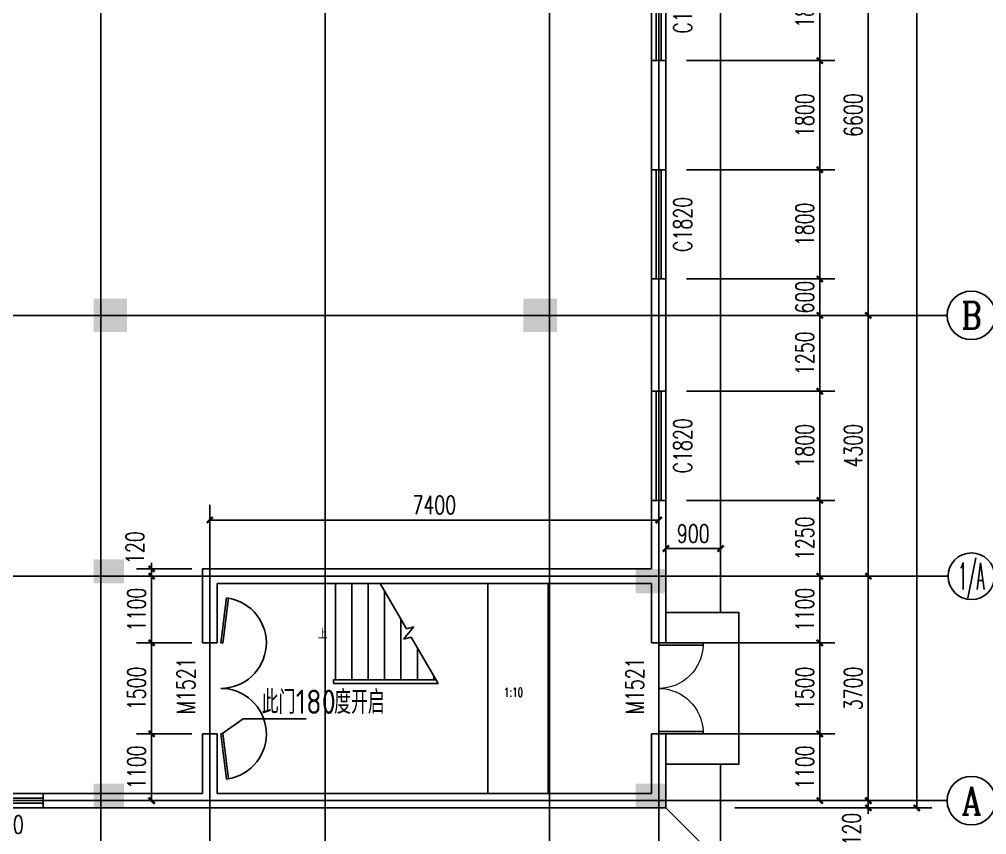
# Model space of a CAD drawing. Extents: x -522490 to 417652, y 450811 to 1108047.
# Drawn here: x 378801 to 394752, y 881472 to 894913 of the extents above; entities that cross this region are included whole.
import ezdxf
from ezdxf.enums import TextEntityAlignment as Align

# ---------------------------------------------------------------- set-up
doc = ezdxf.new("R2010")
doc.units = 0
doc.header["$LTSCALE"] = 1000
doc.header["$MEASUREMENT"] = 0
for name, color, linetype in [('AXIS', 3, 'Continuous'), ('AXIS_TEXT', 7, 'Continuous'), ('COLU_HATCH', 2, 'Continuous'), ('DIM_SYMB', 3, 'Continuous'), ('DOTE', 1, 'Continuous'), ('PUB_DIM', 3, 'Continuous'), ('PUB_TEXT', 7, 'Continuous'), ('STAIR', 2, 'Continuous'), ('WALL', 9, 'Continuous'), ('WINDOW', 4, 'Continuous'), ('WINDOW_TEXT', 7, 'Continuous')]:
    doc.layers.add(name, color=color, linetype=linetype)
doc.styles.add('_TCH_AXIS', font='COMPLEX', dxfattribs={"bigfont": 'GBCBIG'})
doc.styles.add('_TCH_DIM', font='SIMPLEX', dxfattribs={"bigfont": 'GBCBIG'})
doc.styles.add('_TCH_DIM_T3', font='SIMPLEX', dxfattribs={"width": 0.705882, "bigfont": 'GBCBIG'})
doc.styles.add('_TCH_WINDOW', font='SIMPLEX', dxfattribs={"bigfont": 'GBCBIG'})
doc.styles.add('COMPLEX', font='COMPLEX')
doc.styles.get("Standard").update_dxf_attribs({"font": 'gbenor.shx', "bigfont": 'gbcbig.shx'})
doc.dimstyles.new('_TCH_ARCH&&100', dxfattribs={"dimtxt": 297.5, "dimasz": 100, "dimexe": 250, "dimexo": 300, "dimgap": 100, "dimtad": 1, "dimdec": 0, "dimzin": 0, "dimdsep": 46, "dimtxsty": '_TCH_DIM_T3', "dimblk": 'ARCHTICK', "dimcen": 0.09, "dimclrt": 7, "dimazin": 2, "dimtfac": 1, "dimtdec": 0, "dimtix": 1, "dimtmove": 2, "dimatfit": 3, "dimfxl": 0, "dimtolj": 1, "dimtzin": 0, "dimarcsym": 0})

# ---------------------------------------------------------------- blocks, each defined once
blk = doc.blocks.new('_AXISO')
blk.add_circle((0, 0), 0.5)
at = {"layer": 'AXIS_TEXT', "style": 'COMPLEX', "width": 1.041667}
blk.add_attdef('A', text='', height=0.56, dxfattribs=at).set_placement((-0.25, -0.28), (0.25, -0.28), align=Align.FIT)
blk = doc.blocks.new('zhu11')
at = {"layer": 'COLU_HATCH'}
for points in [[(258251, 796763), (258251, 797313), (257701, 797313), (257701, 796763)], [(265341, 796763), (265341, 797313), (264791, 797313), (264791, 796763)], [(258201, 792618), (258201, 793018), (257701, 793018), (257701, 792618)], [(267141, 792458), (267141, 792858), (266641, 792858), (266641, 792458)], [(258201, 788918), (258201, 789318), (257701, 789318), (257701, 788918)], [(267141, 788918), (267141, 789318), (266641, 789318), (266641, 788918)]]:
    blk.add_hatch(color=256, dxfattribs=at).paths.add_polyline_path(points)
blk = doc.blocks.new('_ArchTick')
at = {"color": 0, "linetype": 'ByBlock', "const_width": 0.4}
blk.add_lwpolyline([(-0.5, -0.5), (0.5, 0.5)], dxfattribs=at)
blk = doc.blocks.new('*D292')
at = {"layer": 'Defpoints', "color": 0}
for p in [(389344, 886659), (381944, 886256), (389344, 886256)]:
    blk.add_point(p, dxfattribs=at)
at = {"layer": 'PUB_DIM', "color": 0, "lineweight": -2}
for p, q in [((381944, 886556), (381944, 886909)), ((389344, 886556), (389344, 886909)), ((381944, 886659), (389344, 886659))]:
    blk.add_line(p, q, dxfattribs=at)
at = {"layer": 'PUB_DIM', "color": 0, "lineweight": -2, "xscale": 100, "yscale": 100, "zscale": 100, "rotation": 180}
blk.add_blockref('_ArchTick', (381944, 886659), dxfattribs=at)
at = {"layer": 'PUB_DIM', "color": 0, "lineweight": -2, "xscale": 100, "yscale": 100, "zscale": 100}
blk.add_blockref('_ArchTick', (389344, 886659), dxfattribs=at)
at = {"layer": 'PUB_DIM', "color": 7, "insert": (385644, 886907), "char_height": 297.5, "attachment_point": 5, "style": '_TCH_DIM_T3'}
blk.add_mtext('\\A1;7400', dxfattribs=at)
blk = doc.blocks.new('*D650')
at = {"layer": 'Defpoints', "color": 0}
for p in [(380983, 885853), (381944, 885853), (381944, 885733)]:
    blk.add_point(p, dxfattribs=at)
at = {"layer": 'PUB_DIM', "color": 0, "lineweight": -2}
for p, q in [((380983, 885853), (380983, 885953)), ((381644, 885853), (380733, 885853)), ((380983, 885733), (380983, 885853)), ((381644, 885733), (380733, 885733)), ((380983, 885733), (380983, 885633))]:
    blk.add_line(p, q, dxfattribs=at)
at = {"layer": 'PUB_DIM', "color": 0, "lineweight": -2, "xscale": 100, "yscale": 100, "zscale": 100}
for p, rotation in [((380983, 885853), 270), ((380983, 885733), 90)]:
    blk.add_blockref('_ArchTick', p, dxfattribs=dict(at, rotation=rotation))
at = {"layer": 'PUB_DIM', "color": 7, "insert": (380708, 886203), "char_height": 297.5, "attachment_point": 5, "rotation": 90, "style": '_TCH_DIM_T3'}
blk.add_mtext('\\A1;120', dxfattribs=at)
blk = doc.blocks.new('*D651')
at = {"layer": 'Defpoints', "color": 0}
for p in [(380983, 885733), (381944, 885733), (381944, 884633)]:
    blk.add_point(p, dxfattribs=at)
at = {"layer": 'PUB_DIM', "color": 0, "lineweight": -2}
for p, q in [((381644, 885733), (380733, 885733)), ((380983, 884633), (380983, 885733)), ((381644, 884633), (380733, 884633))]:
    blk.add_line(p, q, dxfattribs=at)
at = {"layer": 'PUB_DIM', "color": 0, "lineweight": -2, "xscale": 100, "yscale": 100, "zscale": 100}
for p, rotation in [((380983, 885733), 90), ((380983, 884633), 270)]:
    blk.add_blockref('_ArchTick', p, dxfattribs=dict(at, rotation=rotation))
at = {"layer": 'PUB_DIM', "color": 7, "insert": (380735, 885183), "char_height": 297.5, "attachment_point": 5, "rotation": 90, "style": '_TCH_DIM_T3'}
blk.add_mtext('\\A1;1100', dxfattribs=at)
blk = doc.blocks.new('*D652')
at = {"layer": 'Defpoints', "color": 0}
for p in [(380983, 884633), (381944, 884633), (381944, 883133)]:
    blk.add_point(p, dxfattribs=at)
at = {"layer": 'PUB_DIM', "color": 0, "lineweight": -2}
for p, q in [((381644, 884633), (380733, 884633)), ((380983, 883133), (380983, 884633)), ((381644, 883133), (380733, 883133))]:
    blk.add_line(p, q, dxfattribs=at)
at = {"layer": 'PUB_DIM', "color": 0, "lineweight": -2, "xscale": 100, "yscale": 100, "zscale": 100}
for p, rotation in [((380983, 884633), 90), ((380983, 883133), 270)]:
    blk.add_blockref('_ArchTick', p, dxfattribs=dict(at, rotation=rotation))
at = {"layer": 'PUB_DIM', "color": 7, "insert": (380735, 883883), "char_height": 297.5, "attachment_point": 5, "rotation": 90, "style": '_TCH_DIM_T3'}
blk.add_mtext('\\A1;1500', dxfattribs=at)
blk = doc.blocks.new('*D653')
at = {"layer": 'Defpoints', "color": 0}
for p in [(380983, 883133), (381944, 883133), (381944, 882033)]:
    blk.add_point(p, dxfattribs=at)
at = {"layer": 'PUB_DIM', "color": 0, "lineweight": -2}
for p, q in [((381644, 883133), (380733, 883133)), ((380983, 882033), (380983, 883133)), ((381644, 882033), (380733, 882033))]:
    blk.add_line(p, q, dxfattribs=at)
at = {"layer": 'PUB_DIM', "color": 0, "lineweight": -2, "xscale": 100, "yscale": 100, "zscale": 100}
for p, rotation in [((380983, 883133), 90), ((380983, 882033), 270)]:
    blk.add_blockref('_ArchTick', p, dxfattribs=dict(at, rotation=rotation))
at = {"layer": 'PUB_DIM', "color": 7, "insert": (380735, 882583), "char_height": 297.5, "attachment_point": 5, "rotation": 90, "style": '_TCH_DIM_T3'}
blk.add_mtext('\\A1;1100', dxfattribs=at)
blk = doc.blocks.new('*D687')
at = {"layer": 'AXIS', "color": 0, "lineweight": -2}
for p, q in [((389801, 883133), (392251, 883133)), ((392001, 882033), (392001, 883133)), ((389801, 882033), (392251, 882033))]:
    blk.add_line(p, q, dxfattribs=at)
at = {"layer": 'Defpoints', "color": 0}
for p in [(389501, 883133), (392001, 883133), (389501, 882033)]:
    blk.add_point(p, dxfattribs=at)
at = {"layer": 'AXIS', "color": 0, "lineweight": -2, "xscale": 100, "yscale": 100, "zscale": 100}
for p, rotation in [((392001, 883133), 90), ((392001, 882033), 270)]:
    blk.add_blockref('_ArchTick', p, dxfattribs=dict(at, rotation=rotation))
at = {"layer": 'AXIS', "color": 7, "insert": (391752, 882583), "char_height": 297.5, "attachment_point": 5, "rotation": 90, "style": '_TCH_DIM_T3'}
blk.add_mtext('\\A1;1100', dxfattribs=at)
blk = doc.blocks.new('*D688')
at = {"layer": 'AXIS', "color": 0, "lineweight": -2}
for p, q in [((389801, 884633), (392251, 884633)), ((392001, 883133), (392001, 884633)), ((389801, 883133), (392251, 883133))]:
    blk.add_line(p, q, dxfattribs=at)
at = {"layer": 'Defpoints', "color": 0}
for p in [(389501, 884633), (392001, 884633), (389501, 883133)]:
    blk.add_point(p, dxfattribs=at)
at = {"layer": 'AXIS', "color": 0, "lineweight": -2, "xscale": 100, "yscale": 100, "zscale": 100}
for p, rotation in [((392001, 884633), 90), ((392001, 883133), 270)]:
    blk.add_blockref('_ArchTick', p, dxfattribs=dict(at, rotation=rotation))
at = {"layer": 'AXIS', "color": 7, "insert": (391752, 883883), "char_height": 297.5, "attachment_point": 5, "rotation": 90, "style": '_TCH_DIM_T3'}
blk.add_mtext('\\A1;1500', dxfattribs=at)
blk = doc.blocks.new('*D689')
at = {"layer": 'AXIS', "color": 0, "lineweight": -2}
for p, q in [((389801, 885733), (392251, 885733)), ((392001, 884633), (392001, 885733)), ((389801, 884633), (392251, 884633))]:
    blk.add_line(p, q, dxfattribs=at)
at = {"layer": 'Defpoints', "color": 0}
for p in [(389501, 885733), (392001, 885733), (389501, 884633)]:
    blk.add_point(p, dxfattribs=at)
at = {"layer": 'AXIS', "color": 0, "lineweight": -2, "xscale": 100, "yscale": 100, "zscale": 100}
for p, rotation in [((392001, 885733), 90), ((392001, 884633), 270)]:
    blk.add_blockref('_ArchTick', p, dxfattribs=dict(at, rotation=rotation))
at = {"layer": 'AXIS', "color": 7, "insert": (391752, 885183), "char_height": 297.5, "attachment_point": 5, "rotation": 90, "style": '_TCH_DIM_T3'}
blk.add_mtext('\\A1;1100', dxfattribs=at)
blk = doc.blocks.new('*D690')
at = {"layer": 'AXIS', "color": 0, "lineweight": -2}
for p, q in [((389801, 886983), (392251, 886983)), ((392001, 885733), (392001, 886983)), ((389801, 885733), (392251, 885733))]:
    blk.add_line(p, q, dxfattribs=at)
at = {"layer": 'Defpoints', "color": 0}
for p in [(389501, 886983), (392001, 886983), (389501, 885733)]:
    blk.add_point(p, dxfattribs=at)
at = {"layer": 'AXIS', "color": 0, "lineweight": -2, "xscale": 100, "yscale": 100, "zscale": 100}
for p, rotation in [((392001, 886983), 90), ((392001, 885733), 270)]:
    blk.add_blockref('_ArchTick', p, dxfattribs=dict(at, rotation=rotation))
at = {"layer": 'AXIS', "color": 7, "insert": (391752, 886358), "char_height": 297.5, "attachment_point": 5, "rotation": 90, "style": '_TCH_DIM_T3'}
blk.add_mtext('\\A1;1250', dxfattribs=at)
blk = doc.blocks.new('*D691')
at = {"layer": 'AXIS', "color": 0, "lineweight": -2}
for p, q in [((389801, 888783), (392251, 888783)), ((392001, 886983), (392001, 888783)), ((389801, 886983), (392251, 886983))]:
    blk.add_line(p, q, dxfattribs=at)
at = {"layer": 'Defpoints', "color": 0}
for p in [(389501, 888783), (392001, 888783), (389501, 886983)]:
    blk.add_point(p, dxfattribs=at)
at = {"layer": 'AXIS', "color": 0, "lineweight": -2, "xscale": 100, "yscale": 100, "zscale": 100}
for p, rotation in [((392001, 888783), 90), ((392001, 886983), 270)]:
    blk.add_blockref('_ArchTick', p, dxfattribs=dict(at, rotation=rotation))
at = {"layer": 'AXIS', "color": 7, "insert": (391752, 887883), "char_height": 297.5, "attachment_point": 5, "rotation": 90, "style": '_TCH_DIM_T3'}
blk.add_mtext('\\A1;1800', dxfattribs=at)
blk = doc.blocks.new('*D692')
at = {"layer": 'AXIS', "color": 0, "lineweight": -2}
for p, q in [((389801, 890033), (392251, 890033)), ((392001, 888783), (392001, 890033)), ((389801, 888783), (392251, 888783))]:
    blk.add_line(p, q, dxfattribs=at)
at = {"layer": 'Defpoints', "color": 0}
for p in [(389501, 890033), (392001, 890033), (389501, 888783)]:
    blk.add_point(p, dxfattribs=at)
at = {"layer": 'AXIS', "color": 0, "lineweight": -2, "xscale": 100, "yscale": 100, "zscale": 100}
for p, rotation in [((392001, 890033), 90), ((392001, 888783), 270)]:
    blk.add_blockref('_ArchTick', p, dxfattribs=dict(at, rotation=rotation))
at = {"layer": 'AXIS', "color": 7, "insert": (391752, 889408), "char_height": 297.5, "attachment_point": 5, "rotation": 90, "style": '_TCH_DIM_T3'}
blk.add_mtext('\\A1;1250', dxfattribs=at)
blk = doc.blocks.new('*D693')
at = {"layer": 'AXIS', "color": 0, "lineweight": -2}
for p, q in [((392001, 890633), (392001, 890733)), ((389801, 890633), (392251, 890633)), ((392001, 890033), (392001, 890633)), ((389801, 890033), (392251, 890033)), ((392001, 890033), (392001, 889933))]:
    blk.add_line(p, q, dxfattribs=at)
at = {"layer": 'Defpoints', "color": 0}
for p in [(389501, 890633), (392001, 890633), (389501, 890033)]:
    blk.add_point(p, dxfattribs=at)
at = {"layer": 'AXIS', "color": 0, "lineweight": -2, "xscale": 100, "yscale": 100, "zscale": 100}
for p, rotation in [((392001, 890633), 270), ((392001, 890033), 90)]:
    blk.add_blockref('_ArchTick', p, dxfattribs=dict(at, rotation=rotation))
at = {"layer": 'AXIS', "color": 7, "insert": (391752, 890333), "char_height": 297.5, "attachment_point": 5, "rotation": 90, "style": '_TCH_DIM_T3'}
blk.add_mtext('\\A1;600', dxfattribs=at)
blk = doc.blocks.new('*D694')
at = {"layer": 'AXIS', "color": 0, "lineweight": -2}
for p, q in [((389801, 892433), (392251, 892433)), ((392001, 890633), (392001, 892433)), ((389801, 890633), (392251, 890633))]:
    blk.add_line(p, q, dxfattribs=at)
at = {"layer": 'Defpoints', "color": 0}
for p in [(389501, 892433), (392001, 892433), (389501, 890633)]:
    blk.add_point(p, dxfattribs=at)
at = {"layer": 'AXIS', "color": 0, "lineweight": -2, "xscale": 100, "yscale": 100, "zscale": 100}
for p, rotation in [((392001, 892433), 90), ((392001, 890633), 270)]:
    blk.add_blockref('_ArchTick', p, dxfattribs=dict(at, rotation=rotation))
at = {"layer": 'AXIS', "color": 7, "insert": (391752, 891533), "char_height": 297.5, "attachment_point": 5, "rotation": 90, "style": '_TCH_DIM_T3'}
blk.add_mtext('\\A1;1800', dxfattribs=at)
blk = doc.blocks.new('*D695')
at = {"layer": 'AXIS', "color": 0, "lineweight": -2}
for p, q in [((389801, 894233), (392251, 894233)), ((392001, 892433), (392001, 894233)), ((389801, 892433), (392251, 892433))]:
    blk.add_line(p, q, dxfattribs=at)
at = {"layer": 'Defpoints', "color": 0}
for p in [(389501, 894233), (392001, 894233), (389501, 892433)]:
    blk.add_point(p, dxfattribs=at)
at = {"layer": 'AXIS', "color": 0, "lineweight": -2, "xscale": 100, "yscale": 100, "zscale": 100}
for p, rotation in [((392001, 894233), 90), ((392001, 892433), 270)]:
    blk.add_blockref('_ArchTick', p, dxfattribs=dict(at, rotation=rotation))
at = {"layer": 'AXIS', "color": 7, "insert": (391752, 893333), "char_height": 297.5, "attachment_point": 5, "rotation": 90, "style": '_TCH_DIM_T3'}
blk.add_mtext('\\A1;1800', dxfattribs=at)
blk = doc.blocks.new('*D696')
at = {"layer": 'AXIS', "color": 0, "lineweight": -2}
for p, q in [((389801, 896033), (392251, 896033)), ((392001, 894233), (392001, 896033)), ((389801, 894233), (392251, 894233))]:
    blk.add_line(p, q, dxfattribs=at)
at = {"layer": 'Defpoints', "color": 0}
for p in [(389501, 896033), (392001, 896033), (389501, 894233)]:
    blk.add_point(p, dxfattribs=at)
at = {"layer": 'AXIS', "color": 0, "lineweight": -2, "xscale": 100, "yscale": 100, "zscale": 100}
for p, rotation in [((392001, 896033), 90), ((392001, 894233), 270)]:
    blk.add_blockref('_ArchTick', p, dxfattribs=dict(at, rotation=rotation))
at = {"layer": 'AXIS', "color": 7, "insert": (391752, 895133), "char_height": 297.5, "attachment_point": 5, "rotation": 90, "style": '_TCH_DIM_T3'}
blk.add_mtext('\\A1;1800', dxfattribs=at)
blk = doc.blocks.new('*D726')
at = {"layer": 'Defpoints', "color": 0}
for p in [(390364, 886188), (389464, 885914), (390364, 885914)]:
    blk.add_point(p, dxfattribs=at)
at = {"layer": 'PUB_DIM', "color": 0, "lineweight": -2}
for p, q in [((389464, 886214), (389464, 886438)), ((390364, 886214), (390364, 886438)), ((389464, 886188), (390364, 886188))]:
    blk.add_line(p, q, dxfattribs=at)
at = {"layer": 'PUB_DIM', "color": 0, "lineweight": -2, "xscale": 100, "yscale": 100, "zscale": 100, "rotation": 180}
blk.add_blockref('_ArchTick', (389464, 886188), dxfattribs=at)
at = {"layer": 'PUB_DIM', "color": 0, "lineweight": -2, "xscale": 100, "yscale": 100, "zscale": 100}
blk.add_blockref('_ArchTick', (390364, 886188), dxfattribs=at)
at = {"layer": 'PUB_DIM', "color": 7, "insert": (389914, 886436), "char_height": 297.5, "attachment_point": 5, "style": '_TCH_DIM_T3'}
blk.add_mtext('\\A1;900', dxfattribs=at)
blk = doc.blocks.new('*D882')
at = {"layer": 'AXIS', "color": 0, "lineweight": -2}
for p, q in [((392801, 882033), (392801, 882133)), ((390601, 882033), (393051, 882033)), ((392801, 881913), (392801, 882033)), ((390601, 881913), (393051, 881913)), ((392801, 881913), (392801, 881813))]:
    blk.add_line(p, q, dxfattribs=at)
at = {"layer": 'Defpoints', "color": 0}
for p in [(390301, 882033), (392801, 882033), (390301, 881913)]:
    blk.add_point(p, dxfattribs=at)
at = {"layer": 'AXIS', "color": 0, "lineweight": -2, "xscale": 100, "yscale": 100, "zscale": 100}
for p, rotation in [((392801, 882033), 270), ((392801, 881913), 90)]:
    blk.add_blockref('_ArchTick', p, dxfattribs=dict(at, rotation=rotation))
at = {"layer": 'AXIS', "color": 7, "insert": (392526, 881563), "char_height": 297.5, "attachment_point": 5, "rotation": 90, "style": '_TCH_DIM_T3'}
blk.add_mtext('\\A1;120', dxfattribs=at)
blk = doc.blocks.new('*D883')
at = {"layer": 'AXIS', "color": 0, "lineweight": -2}
for p, q in [((390601, 885733), (393051, 885733)), ((392801, 882033), (392801, 885733)), ((390601, 882033), (393051, 882033))]:
    blk.add_line(p, q, dxfattribs=at)
at = {"layer": 'Defpoints', "color": 0}
for p in [(390301, 885733), (392801, 885733), (390301, 882033)]:
    blk.add_point(p, dxfattribs=at)
at = {"layer": 'AXIS', "color": 0, "lineweight": -2, "xscale": 100, "yscale": 100, "zscale": 100}
for p, rotation in [((392801, 885733), 90), ((392801, 882033), 270)]:
    blk.add_blockref('_ArchTick', p, dxfattribs=dict(at, rotation=rotation))
at = {"layer": 'AXIS', "color": 7, "insert": (392552, 883883), "char_height": 297.5, "attachment_point": 5, "rotation": 90, "style": '_TCH_DIM_T3'}
blk.add_mtext('\\A1;3700', dxfattribs=at)
blk = doc.blocks.new('*D884')
at = {"layer": 'AXIS', "color": 0, "lineweight": -2}
for p, q in [((390601, 890033), (393051, 890033)), ((392801, 885733), (392801, 890033)), ((390601, 885733), (393051, 885733))]:
    blk.add_line(p, q, dxfattribs=at)
at = {"layer": 'Defpoints', "color": 0}
for p in [(390301, 890033), (392801, 890033), (390301, 885733)]:
    blk.add_point(p, dxfattribs=at)
at = {"layer": 'AXIS', "color": 0, "lineweight": -2, "xscale": 100, "yscale": 100, "zscale": 100}
for p, rotation in [((392801, 890033), 90), ((392801, 885733), 270)]:
    blk.add_blockref('_ArchTick', p, dxfattribs=dict(at, rotation=rotation))
at = {"layer": 'AXIS', "color": 7, "insert": (392552, 887883), "char_height": 297.5, "attachment_point": 5, "rotation": 90, "style": '_TCH_DIM_T3'}
blk.add_mtext('\\A1;4300', dxfattribs=at)
blk = doc.blocks.new('*D885')
at = {"layer": 'AXIS', "color": 0, "lineweight": -2}
for p, q in [((390601, 896633), (393051, 896633)), ((392801, 890033), (392801, 896633)), ((390601, 890033), (393051, 890033))]:
    blk.add_line(p, q, dxfattribs=at)
at = {"layer": 'Defpoints', "color": 0}
for p in [(390301, 896633), (392801, 896633), (390301, 890033)]:
    blk.add_point(p, dxfattribs=at)
at = {"layer": 'AXIS', "color": 0, "lineweight": -2, "xscale": 100, "yscale": 100, "zscale": 100}
for p, rotation in [((392801, 896633), 90), ((392801, 890033), 270)]:
    blk.add_blockref('_ArchTick', p, dxfattribs=dict(at, rotation=rotation))
at = {"layer": 'AXIS', "color": 7, "insert": (392552, 893333), "char_height": 297.5, "attachment_point": 5, "rotation": 90, "style": '_TCH_DIM_T3'}
blk.add_mtext('\\A1;6600', dxfattribs=at)
blk = doc.blocks.new('*D889')
at = {"layer": 'AXIS', "color": 0, "lineweight": -2}
for p, q in [((390601, 909153), (393851, 909153)), ((393601, 881913), (393601, 909153)), ((390601, 881913), (393851, 881913))]:
    blk.add_line(p, q, dxfattribs=at)
at = {"layer": 'Defpoints', "color": 0}
for p in [(390301, 909153), (393601, 909153), (390301, 881913)]:
    blk.add_point(p, dxfattribs=at)
at = {"layer": 'AXIS', "color": 0, "lineweight": -2, "xscale": 100, "yscale": 100, "zscale": 100}
for p, rotation in [((393601, 909153), 90), ((393601, 881913), 270)]:
    blk.add_blockref('_ArchTick', p, dxfattribs=dict(at, rotation=rotation))
at = {"layer": 'AXIS', "color": 7, "insert": (393352, 895533), "char_height": 297.5, "attachment_point": 5, "rotation": 90, "style": '_TCH_DIM_T3'}
blk.add_mtext('\\A1;27240', dxfattribs=at)
blk = doc.blocks.new('$TCHSYS$WIN2D')
for p, q in [((-0.5, 0.5), (0.5, 0.5)), ((-0.5, 0.5), (-0.5, -0.5)), ((0.5, 0.5), (0.5, -0.5)), ((0.5, 0.1667), (-0.5, 0.1667)), ((0.5, -0.1667), (-0.5, -0.1667)), ((-0.5, -0.5), (0.5, -0.5))]:
    blk.add_line(p, q)
blk = doc.blocks.new('$DorLib2D$00000021')
for p, q in [((-0.993, 0.203), (-0.996, 0.181)), ((-0.996, 0.181), (-0.5, 0.12)), ((-0.497, 0.142), (-0.993, 0.203)), ((-0.5, 0.12), (-0.497, 0.142)), ((0.497, 0.142), (0.993, 0.203)), ((0.5, 0.12), (0.497, 0.142)), ((0.996, 0.181), (0.5, 0.12)), ((0.993, 0.203), (0.996, 0.181))]:
    blk.add_line(p, q)
blk.add_lwpolyline([(0.996, 0.181), (0.993, 0.203), (0.993, 0.203)])
for centre, start, end in [((-0.5, 0.12), 0, 170.3998), ((0.5, 0.12), 9.6002, 180)]:
    blk.add_arc(centre, 0.5, start, end)
blk = doc.blocks.new('$DorLib2D$00000002')
for p, q in [((-0.5, 0), (-0.5, 0.4875)), ((-0.475, 0.4875), (-0.5, 0.4875)), ((-0.475, 0), (-0.475, 0.4875)), ((0.475, 0), (0.475, 0.4875)), ((0.475, 0.4875), (0.5, 0.4875)), ((0.5, 0), (0.5, 0.4875)), ((-0.5, 0), (-0.475, 0)), ((0.5, 0), (0.475, 0))]:
    blk.add_line(p, q)
at = {"lineweight": 13}
for centre, start, end in [((-0.4875, 0), 0, 88.53072), ((0.4875, 0), 91.46928, 180)]:
    blk.add_arc(centre, 0.4875, start, end, dxfattribs=at)

msp = doc.modelspace()

# ---------------------------------------------------------------- linework, layer by layer
at = {"color": 2}
msp.add_line((390364.3, 881012.7), (389464.3, 881912.7), dxfattribs=at)
for points in [[(354144.3, 910052.7), (390364.3, 910052.7), (390364.3, 885132.7)], [(389464.3, 884632.7), (389464.3, 885132.7), (390664.3, 885132.7), (390664.3, 883132.7), (390664.3, 882632.7), (389464.3, 882632.7)], [(390364.3, 882632.7), (390364.3, 881012.7), (372744.3, 881012.7)]]:
    msp.add_lwpolyline(points, dxfattribs=at)
msp.add_lwpolyline([(386524.3, 882152.7), (387524.3, 882152.7), (387524.3, 885612.7), (386524.3, 885612.7)], close=True)
msp.add_lwpolyline([(382141, 883134.8), (382490.5, 883384), (383531.5, 883384)])
at = {"layer": 'AXIS'}
for p, q in [((390100.6, 890032.7), (394100.6, 890032.7)), ((390100.6, 885732.7), (394115.6, 885732.7)), ((390100.6, 882032.7), (394100.6, 882032.7))]:
    msp.add_line(p, q, dxfattribs=at)
at = {"layer": 'DIM_SYMB'}
for points in [[(383879.3, 884787.7, 0, 0, 0), (384944.3, 884787.7, 40, 0, 0), (385094.3, 884787.7, 0, 0, 0)], [(386479.9, 883693.2, 0, 0, 0), (387260.2, 883693.2, 40, 0, 0), (387410.2, 883693.2, 0, 0, 0)]]:
    msp.add_lwpolyline(points, format="xyseb", dxfattribs=at)
at = {"layer": 'DOTE'}
for p, q in [((380144.3, 880655.3), (380144.3, 910032.7)), ((383844.3, 880655.3), (383844.3, 910032.7)), ((387544.3, 880655.3), (387544.3, 910032.7)), ((389344.3, 880655.3), (389344.3, 910032.7)), ((351344.3, 890032.7), (390100.6, 890032.7)), ((381944.3, 880655.3), (381944.3, 886852.7)), ((384380.6, 885732.7), (352344.3, 885732.7)), ((393900.6, 885732.7), (384380.6, 885732.7)), ((351344.3, 882032.7), (390100.6, 882032.7))]:
    msp.add_line(p, q, dxfattribs=at)
at = {"layer": 'STAIR'}
for p, q in [((384014.3, 885612.7), (384753, 885612.7)), ((384014.3, 885612.7), (384014.3, 884022.7)), ((384284.3, 885612.7), (384284.3, 884022.7)), ((384554.3, 885612.7), (384554.3, 884022.7)), ((385184.4, 884865.6), (384753, 885612.7)), ((384824.3, 885489.2), (384824.3, 884022.7)), ((385094.3, 885021.6), (385094.3, 884022.7)), ((385133.9, 884692.3), (385306.8, 884898.3)), ((385306.8, 884898.3), (385184.4, 884865.6)), ((385264.3, 884727.2), (385133.9, 884692.3)), ((385705.7, 883962.7), (385264.3, 884727.2)), ((385364.3, 884553.9), (385364.3, 884022.7)), ((383984.3, 884022.7), (385671, 884022.7)), ((383984.3, 884022.7), (383984.3, 883962.7)), ((385634.3, 884086.3), (385634.3, 884022.7)), ((383984.3, 883962.7), (385705.7, 883962.7)), ((384014.3, 883962.7), (385705.7, 883962.7))]:
    msp.add_line(p, q, dxfattribs=at)
at = {"layer": 'WALL', "color": 5}
for p, q in [((389464.3, 894232.7), (389224.3, 894232.7)), ((389224.3, 894232.7), (389224.3, 892432.7)), ((389464.3, 892432.7), (389464.3, 894232.7)), ((389224.3, 892432.7), (389464.3, 892432.7)), ((389464.3, 890632.7), (389224.3, 890632.7)), ((389224.3, 890632.7), (389224.3, 888782.7)), ((389464.3, 888782.7), (389464.3, 890632.7)), ((389224.3, 888782.7), (389464.3, 888782.7)), ((389464.3, 886982.7), (389224.3, 886982.7)), ((389224.3, 886982.7), (389224.3, 885852.7)), ((389464.3, 885732.7), (389464.3, 886982.7)), ((389224.3, 885852.7), (381824.3, 885852.7)), ((381824.3, 885852.7), (381824.3, 884632.7)), ((389224.3, 885612.7), (382064.3, 885612.7)), ((382064.3, 884632.7), (382064.3, 885612.7)), ((389224.3, 885612.7), (389224.3, 884632.7)), ((389464.3, 884632.7), (389464.3, 885732.7)), ((381824.3, 884632.7), (382064.3, 884632.7)), ((389224.3, 884632.7), (389464.3, 884632.7)), ((382064.3, 883132.7), (381824.3, 883132.7)), ((381824.3, 883132.7), (381824.3, 882152.7)), ((382064.3, 882152.7), (382064.3, 883132.7)), ((389464.3, 883132.7), (389224.3, 883132.7)), ((389224.3, 883132.7), (389224.3, 882152.7)), ((389464.3, 881912.7), (389464.3, 883132.7)), ((381824.3, 882152.7), (379194.3, 882152.7)), ((379194.3, 882152.7), (379194.3, 881912.7)), ((389224.3, 882152.7), (382064.3, 882152.7)), ((379194.3, 881912.7), (381944.3, 881912.7)), ((389464.3, 881912.7), (381944.3, 881912.7))]:
    msp.add_line(p, q, dxfattribs=at)

# ---------------------------------------------------------------- block references
msp.add_blockref('zhu11', (122323.8, 92994.8))
at = {"layer": 'AXIS'}
ref = msp.add_blockref('_AXISO', (394500.6, 890032.7), dxfattribs=dict(at, xscale=800, yscale=800, zscale=800))
ref.add_attrib('A', 'B', dxfattribs={"layer": 'AXIS_TEXT', "height": 448.3, "style": '_TCH_AXIS', "width": 0.924665}).set_placement((394332.8, 889808.6), (394668.4, 889808.6), align=Align.FIT)
ref = msp.add_blockref('_AXISO', (394500.6, 885732.7), dxfattribs=dict(at, xscale=-770.0000000000001, yscale=770.0000000000001, zscale=770.0000000000001))
ref.add_attrib('A', '1/A', dxfattribs={"layer": 'AXIS_TEXT', "height": 435.58, "style": '_TCH_AXIS', "width": 0.381818}).set_placement((394282.8, 885515), (394718.4, 885515), align=Align.FIT)
ref = msp.add_blockref('_AXISO', (394500.6, 882032.7), dxfattribs=dict(at, xscale=800, yscale=800, zscale=800))
ref.add_attrib('A', 'A', dxfattribs={"layer": 'AXIS_TEXT', "height": 452, "style": '_TCH_AXIS', "width": 0.853333}).set_placement((394335.3, 881806.8), (394665.9, 881806.8), align=Align.FIT)
at = {"layer": 'WINDOW'}
ref = msp.add_blockref('$TCHSYS$WIN2D', (389344.3, 895132.7), dxfattribs=dict(at, xscale=1800, yscale=240, zscale=1800, rotation=90))
ref.add_attrib('A', 'C1820', (389888.1, 894677.7), dxfattribs={"layer": 'WINDOW_TEXT', "height": 297.5, "rotation": 90, "style": '_TCH_WINDOW', "width": 0.705882})
ref = msp.add_blockref('$TCHSYS$WIN2D', (389344.3, 891532.7), dxfattribs=dict(at, xscale=1800, yscale=240, zscale=1800, rotation=90))
ref.add_attrib('A', 'C1820', (389888.1, 891077.7), dxfattribs={"layer": 'WINDOW_TEXT', "height": 297.5, "rotation": 90, "style": '_TCH_WINDOW', "width": 0.705882})
ref = msp.add_blockref('$TCHSYS$WIN2D', (389344.3, 887882.7), dxfattribs=dict(at, xscale=1800, yscale=240, zscale=1800, rotation=90))
ref.add_attrib('A', 'C1820', (389888.1, 887427.7), dxfattribs={"layer": 'WINDOW_TEXT', "height": 297.5, "rotation": 90, "style": '_TCH_WINDOW', "width": 0.705882})
ref = msp.add_blockref('$DorLib2D$00000021', (381944.3, 883882.7), dxfattribs=dict(at, xscale=-1500, yscale=1500, zscale=-1500, rotation=270))
ref.add_attrib('A', 'M1521', (381698.1, 883457.7), dxfattribs={"layer": 'WINDOW_TEXT', "height": 297.5, "rotation": 90, "style": '_TCH_WINDOW', "width": 0.705882})
ref = msp.add_blockref('$DorLib2D$00000002', (389344.3, 883882.7), dxfattribs=dict(at, xscale=1500, yscale=-1500, zscale=1500, rotation=90))
ref.add_attrib('A', 'M1521', (389098.1, 883457.7), dxfattribs={"layer": 'WINDOW_TEXT', "height": 297.5, "rotation": 90, "style": '_TCH_WINDOW', "width": 0.705882})
ref = msp.add_blockref('$TCHSYS$WIN2D', (378294.3, 882032.7), dxfattribs=dict(at, xscale=-1800, yscale=-240, zscale=-1800, rotation=180))
ref.add_attrib('A', 'JYC1820', (377659.3, 881489), dxfattribs={"layer": 'WINDOW_TEXT', "height": 297.5, "style": '_TCH_WINDOW', "width": 0.705882})

# ---------------------------------------------------------------- texts
at = {"layer": 'PUB_TEXT', "style": '_TCH_DIM'}
msp.add_text('上', height=168.8, dxfattribs=at).set_placement((383722.6, 884700.2))
at = {"layer": 'PUB_TEXT'}
for s, height, p in [('此门', 385.82, (382797.8, 883462.8)), ('180', 400, (383359.5, 883462.8)), ('度开启', 385.82, (383992.9, 883462.8))]:
    msp.add_text(s, height=height, dxfattribs=at).set_placement(p)
at = {"layer": 'PUB_TEXT', "style": '_TCH_DIM', "width": 0.705882}
msp.add_text('1:10', height=148.75, dxfattribs=at).set_placement((386792.6, 883745.7))

# ---------------------------------------------------------------- dimensions: what is measured, and where the dimension line sits
at = {"layer": 'AXIS'}
for p1, p2, distance, picture, middle in [((390300.6, 881912.7), (390300.6, 909152.7), -3300, '*D889', (393351.8, 895532.7)), ((390300.6, 890032.7), (390300.6, 896632.7), -2500, '*D885', (392551.8, 893332.7)), ((389500.6, 894232.7), (389500.6, 896032.7), -2500, '*D696', (391751.8, 895132.7)), ((389500.6, 892432.7), (389500.6, 894232.7), -2500, '*D695', (391751.8, 893332.7)), ((389500.6, 890632.7), (389500.6, 892432.7), -2500, '*D694', (391751.8, 891532.7)), ((389500.6, 890032.7), (389500.6, 890632.7), -2500, '*D693', (391751.8, 890332.7)), ((389500.6, 888782.7), (389500.6, 890032.7), -2500, '*D692', (391751.8, 889407.7)), ((390300.6, 885732.7), (390300.6, 890032.7), -2500, '*D884', (392551.8, 887882.7)), ((389500.6, 886982.7), (389500.6, 888782.7), -2500, '*D691', (391751.8, 887882.7)), ((389500.6, 885732.7), (389500.6, 886982.7), -2500, '*D690', (391751.8, 886357.7)), ((389500.6, 884632.7), (389500.6, 885732.7), -2500, '*D689', (391751.8, 885182.7)), ((390300.6, 882032.7), (390300.6, 885732.7), -2500, '*D883', (392551.8, 883882.7)), ((389500.6, 883132.7), (389500.6, 884632.7), -2500, '*D688', (391751.8, 883882.7)), ((389500.6, 882032.7), (389500.6, 883132.7), -2500, '*D687', (391751.8, 882582.7))]:
    dim = msp.add_aligned_dim(p1=p1, p2=p2, distance=distance, dimstyle='_TCH_ARCH&&100', dxfattribs=at)
    dim.commit()
    dim.dimension.update_dxf_attribs({"geometry": picture, "text_midpoint": middle})
dim = msp.add_linear_dim(base=(392800.6, 882032.7), p1=(390300.6, 881912.7), p2=(390300.6, 882032.7), angle=90, dimstyle='_TCH_ARCH&&100', dxfattribs=at)
dim.commit()
dim.dimension.update_dxf_attribs({"geometry": '*D882', "text_midpoint": (392525.6, 881562.7), "dimtype": 129})
at = {"layer": 'PUB_DIM'}
for p1, p2, distance, picture, middle in [((381944.3, 886256.3), (389344.3, 886256.3), 402.4, '*D292', (385644.3, 886907.4)), ((389464.3, 885914.4), (390364.3, 885914.4), 273.3, '*D726', (389914.3, 886436.5)), ((381944.3, 884632.7), (381944.3, 885732.7), 961.1, '*D651', (380734.5, 885182.7)), ((381944.3, 883132.7), (381944.3, 884632.7), 961.1, '*D652', (380734.5, 883882.7)), ((381944.3, 882032.7), (381944.3, 883132.7), 961.1, '*D653', (380734.5, 882582.7))]:
    dim = msp.add_aligned_dim(p1=p1, p2=p2, distance=distance, dimstyle='_TCH_ARCH&&100', dxfattribs=at)
    dim.commit()
    dim.dimension.update_dxf_attribs({"geometry": picture, "text_midpoint": middle})
dim = msp.add_linear_dim(base=(380983.3, 885852.7), p1=(381944.3, 885732.7), p2=(381944.3, 885852.7), angle=90, dimstyle='_TCH_ARCH&&100', dxfattribs=at)
dim.commit()
dim.dimension.update_dxf_attribs({"geometry": '*D650', "text_midpoint": (380708.3, 886202.7), "dimtype": 129})

doc.saveas('drawing.dxf')
